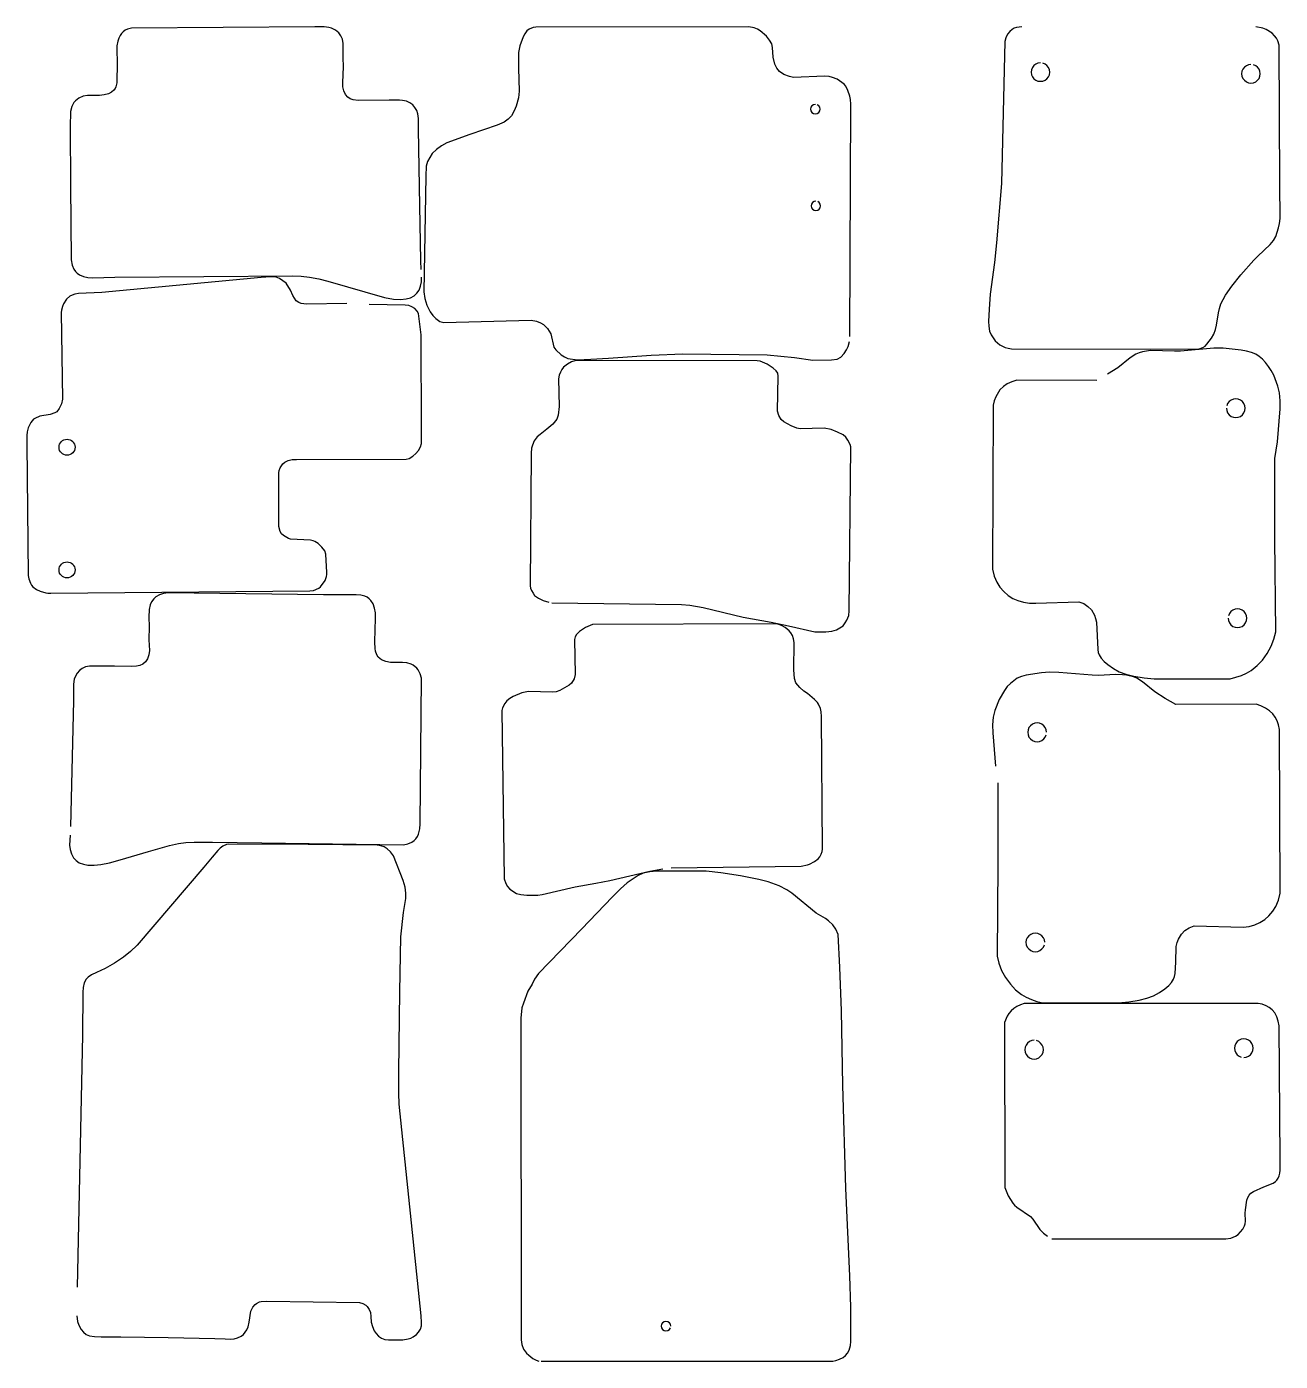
# Model space of a CAD drawing. Header units: metres. Extents: x 1981 to 10871, y 1 to 1999.
# Drawn here: x 8994 to 10871, y 1 to 1999 of the extents above; entities that cross this region are included whole.
import ezdxf

# ---------------------------------------------------------------- set-up
doc = ezdxf.new("R2010")
doc.units = ezdxf.units.M

msp = doc.modelspace()

# ---------------------------------------------------------------- linework, layer by layer
for points in [[(9584.5, 1635.4), (9584, 1648.4), (9582.2, 1730.7), (9580.3, 1845.7), (9580.5, 1861.6), (9579.4, 1868.7), (9577.7, 1873.6), (9575.1, 1878), (9571.7, 1881.9), (9567.6, 1885), (9562.6, 1887.3), (9556.5, 1888.6), (9552, 1888.9), (9536.5, 1888.8), (9490.2, 1888.6), (9482.8, 1889.6), (9478.1, 1891.2), (9474.6, 1893.4), (9471.1, 1897.5), (9468.7, 1902.8), (9467.3, 1909.2), (9467, 1915.7), (9468, 1938.8), (9467.8, 1952.9), (9467.7, 1973.7), (9466.4, 1980.5), (9464.2, 1985.5), (9460.9, 1989.8), (9456, 1993.8), (9450.3, 1996.7), (9446.1, 1997.9), (9439.2, 1998.8), (9425, 1999), (9150.8, 1996.9), (9144.7, 1995.3), (9141.3, 1993.7), (9138.3, 1991.5), (9135.6, 1988.9), (9133.5, 1985.7), (9131.5, 1981.6), (9130, 1977.2), (9128.8, 1970.4), (9128.6, 1964.2), (9129.2, 1945.5), (9128.7, 1914.8), (9127.2, 1909.1), (9125.9, 1906.4), (9124.2, 1903.9), (9120.8, 1901), (9116.3, 1898.7), (9109.6, 1896.8), (9102.5, 1895.9), (9090.8, 1896.1), (9084.7, 1896.1), (9078.1, 1894.8), (9071.9, 1892.2), (9066.6, 1888), (9064.4, 1885.3), (9061.1, 1879.3), (9059, 1872.2), (9058.6, 1849), (9059, 1761.4), (9060.3, 1649.9), (9061.8, 1641.9), (9064.3, 1635.8), (9066.5, 1632.6), (9069.3, 1629.8), (9072.5, 1627.5), (9078.6, 1624.8), (9085.1, 1623.4), (9092.5, 1623), (9125.6, 1623.8), (9392.4, 1626), (9404.9, 1625.6), (9417.3, 1624.2), (9431.1, 1621.6), (9444.7, 1618.1), (9529.5, 1593.4), (9542.9, 1591.2), (9553.4, 1590.6), (9562, 1591.4), (9568.5, 1593.3), (9573.8, 1596.1), (9578, 1599.9), (9581.2, 1604.7), (9583.5, 1610.6), (9584.8, 1616.8), (9585.1, 1623.8)], [(10226.6, 1535), (10228.1, 1883.1), (10227.5, 1889.8), (10226.4, 1895.1), (10223.6, 1903.5), (10220.5, 1909.9), (10217.8, 1913.2), (10207.5, 1920.2), (10200.5, 1923), (10195.4, 1924.3), (10188.4, 1924.9), (10142, 1922.8), (10136, 1924.2), (10127.6, 1927.5), (10121.3, 1931.9), (10117.3, 1936.7), (10114.3, 1943), (10111.5, 1953.6), (10110.5, 1968), (10109.5, 1973.1), (10106.3, 1978.9), (10101.4, 1984.6), (10092.2, 1993), (10088.2, 1995.3), (10083.1, 1997.4), (10075.1, 1999), (9756, 1998.5), (9752.1, 1997.8), (9746.1, 1995.1), (9742.8, 1992.6), (9739.7, 1988.4), (9737.3, 1984), (9732.3, 1970.2), (9730.4, 1960.4), (9730, 1936.8), (9731.1, 1902.3), (9730.2, 1892.5), (9726.6, 1880.2), (9723.7, 1873), (9719.7, 1865.5), (9714.7, 1860.8), (9708.8, 1856.2), (9698.2, 1851.8), (9657.5, 1837.8), (9623, 1824.9), (9615.1, 1820.8), (9607.4, 1815.1), (9601.1, 1809.1), (9594.1, 1797), (9591.8, 1790.1), (9591.6, 1775.4), (9588.4, 1602.2), (9589.8, 1592), (9593, 1582.2), (9597.8, 1572.2), (9602, 1566.5), (9606.3, 1561.9), (9612.4, 1557.6), (9618.3, 1556.2), (9748.9, 1559.8), (9756.9, 1558.1), (9763.2, 1555.8), (9767.4, 1553.1), (9773.7, 1547.4), (9778.4, 1539.3), (9783.1, 1519.4), (9786.1, 1515.4), (9794.3, 1507.7), (9798.9, 1504.7), (9804.2, 1502.4), (9818.6, 1500.4), (9838.7, 1501.1), (9865.2, 1502.8), (9929.1, 1507.1), (9976.5, 1509.3), (10102.6, 1507.6), (10143.6, 1503.6), (10171.2, 1500), (10199, 1500.3), (10207.4, 1501.5), (10213.1, 1504.1), (10218, 1509.9), (10221.5, 1515.2), (10224.1, 1520.1), (10225.9, 1527.7)], [(10483.8, 1999), (10475.9, 1998), (10472.4, 1996.7), (10469.3, 1994.9), (10465.8, 1991.9), (10462.5, 1987.6), (10459.9, 1982.5), (10458.4, 1976.6), (10453.6, 1764.3), (10446.3, 1675.4), (10443.2, 1645.9), (10436.8, 1598.7), (10435.3, 1576.3), (10434.3, 1557.8), (10434.5, 1550.7), (10435.5, 1543.3), (10438.1, 1537.5), (10443.9, 1528.8), (10451, 1522.7), (10459.2, 1518.9), (10463.7, 1517.7), (10468.6, 1516.9), (10743.6, 1516.1), (10749.7, 1516.9), (10755.3, 1518.9), (10758.4, 1520.7), (10761.2, 1523.5), (10768.3, 1532.7), (10771.6, 1538.5), (10774.1, 1545.6), (10775.6, 1552.2), (10778.4, 1570.5), (10780, 1577.1), (10782.2, 1584), (10789.1, 1596.9), (10798.3, 1610.4), (10812.1, 1627.4), (10831.5, 1649.5), (10837.4, 1655.3), (10855.7, 1672.9), (10860.7, 1679), (10864.3, 1685.1), (10868.6, 1697.8), (10870.1, 1704.6), (10871.1, 1711.7), (10870.6, 1763.3), (10869.6, 1971.1), (10867.6, 1977.9), (10865.6, 1981.7), (10862.5, 1985.5), (10858.7, 1989.1), (10849.8, 1994.9), (10845, 1996.7), (10834.3, 1998.7)], [(10512, 1944.9), (10508.2, 1944.4), (10504.9, 1942.9), (10502.1, 1940.8), (10499.8, 1937.8), (10498.3, 1934.5), (10497.8, 1930.9), (10498.3, 1927.1), (10499.8, 1923.8), (10502.1, 1921), (10504.9, 1918.7), (10508.2, 1917.2), (10515.5, 1917.2), (10518.9, 1918.7), (10521.6, 1921), (10523.9, 1923.8), (10525.5, 1927.1), (10526, 1930.9), (10525.5, 1934.5), (10523.9, 1937.8), (10521.6, 1940.8), (10518.9, 1942.9), (10515.5, 1944.4)], [(10827.2, 1942.6), (10823.7, 1942.1), (10820.3, 1940.6), (10817.3, 1938.5), (10815, 1935.5), (10813.7, 1932.2), (10813.2, 1928.6), (10813.7, 1924.8), (10815, 1921.5), (10817.3, 1918.7), (10820.3, 1916.4), (10823.7, 1914.9), (10827.2, 1914.4), (10830.8, 1914.9), (10834.3, 1916.4), (10837.1, 1918.7), (10839.4, 1921.5), (10840.7, 1924.8), (10841.2, 1928.6), (10840.7, 1932.2), (10839.4, 1935.5), (10837.1, 1938.5), (10834.3, 1940.6), (10830.8, 1942.1)], [(10174.8, 1882.7), (10172.1, 1882.2), (10169.7, 1880.6), (10168.2, 1878.3), (10167.6, 1875.6), (10168.2, 1872.8), (10169.7, 1870.5), (10172.1, 1869), (10174.8, 1868.4), (10177.5, 1869), (10179.8, 1870.5), (10181.4, 1872.8), (10181.9, 1875.6), (10181.4, 1878.3), (10179.8, 1880.6), (10177.5, 1882.2)], [(10175.6, 1737.9), (10172.8, 1737.3), (10170.5, 1735.8), (10169, 1733.5), (10168.4, 1730.7), (10169, 1728), (10170.5, 1725.7), (10172.8, 1724.1), (10175.6, 1723.6), (10178.3, 1724.1), (10180.6, 1725.7), (10182.2, 1728), (10182.7, 1730.7), (10182.2, 1733.5), (10180.6, 1735.8), (10178.3, 1737.3)], [(9473, 1584.8), (9412.7, 1583.4), (9404.7, 1584.8), (9401.3, 1586.2), (9397.4, 1588.8), (9394.5, 1592.7), (9392.1, 1596.8), (9388.7, 1604.6), (9382.1, 1615.2), (9372.4, 1622.2), (9367.1, 1624), (9358.6, 1624.7), (9344.6, 1623.6), (9106.1, 1601.3), (9071.1, 1599.8), (9065.9, 1598.8), (9061.5, 1597.3), (9058.4, 1595.4), (9053.3, 1590.9), (9048.8, 1584), (9047.2, 1580.1), (9045.8, 1574.8), (9045.4, 1571.2), (9047.3, 1441.5), (9045.5, 1434.3), (9042.4, 1427.4), (9038.7, 1422.6), (9035.7, 1420.8), (9028.6, 1418.5), (9013.1, 1416), (9005.9, 1412.5), (9003.8, 1411.2), (9000, 1406.5), (8995.9, 1398.7), (8994.1, 1392.5), (8993.6, 1387.2), (8993.7, 1374.4), (8996, 1177.6), (8996.6, 1172.6), (8999.1, 1166.1), (9000.8, 1163), (9003, 1160.2), (9008.2, 1156.4), (9013.7, 1153.7), (9022.2, 1151.3), (9025.2, 1150.9), (9029.7, 1150.9), (9417.9, 1154.2), (9423, 1155.1), (9431.2, 1158.5), (9433.6, 1160.3), (9440.4, 1169.9), (9442.6, 1176.1), (9442.9, 1178.8), (9442.9, 1181.8), (9441.8, 1209.3), (9440, 1214.1), (9435.8, 1220), (9430.3, 1225.4), (9425.3, 1228.2), (9422.5, 1229.2), (9418.6, 1230.2), (9388.7, 1231.7), (9385.6, 1232.9), (9378.3, 1237.2), (9375.4, 1239.9), (9373.3, 1243.4), (9371.1, 1250.6), (9371.1, 1331.1), (9371.7, 1334.6), (9373.2, 1338.7), (9377.4, 1344.8), (9380.2, 1347.3), (9385.4, 1349.7), (9391.2, 1350.9), (9397.6, 1351.2), (9561.9, 1351.8), (9566.4, 1352.8), (9571.8, 1355.9), (9576.5, 1359.9), (9580.4, 1364.7), (9583.3, 1370.1), (9584.8, 1375.2), (9585.1, 1378.2), (9585, 1393.8), (9584.3, 1537.9), (9580.2, 1569.6), (9578.3, 1573.3), (9574.8, 1577), (9570.5, 1579.7), (9565.7, 1581.5), (9560.6, 1582.2), (9506.5, 1582.9)], [(9780.1, 1136.7), (9974.5, 1134.1), (9987, 1133), (10006.7, 1129.4), (10066.5, 1115), (10108.4, 1107.6), (10134.6, 1102.1), (10174.2, 1093.3), (10190.7, 1093.3), (10199.6, 1094.2), (10206.3, 1095.9), (10216.3, 1102.1), (10219.6, 1106.4), (10222.1, 1110.6), (10224.8, 1117.6), (10225.3, 1124.4), (10228.1, 1370), (10227.1, 1373.7), (10223.6, 1380.1), (10220.5, 1384.5), (10216.3, 1387.9), (10208.1, 1392.2), (10198.3, 1395.9), (10188.2, 1397.9), (10152, 1397), (10146.9, 1397.8), (10138.5, 1401.3), (10127.5, 1407.6), (10123.8, 1410.8), (10119.9, 1417), (10118.3, 1423.5), (10119.3, 1476), (10118.4, 1480.1), (10116.1, 1483.6), (10111.7, 1487.8), (10102.8, 1493.9), (10092.2, 1498.3), (10087.6, 1498.8), (9820.2, 1499.5), (9814.5, 1498.8), (9809.5, 1497.1), (9803.5, 1493.9), (9797.8, 1489.2), (9795.2, 1485.9), (9792.9, 1482), (9791.2, 1477.2), (9790.2, 1471.6), (9790.9, 1430.6), (9789.6, 1417.5), (9787.7, 1411.2), (9781.8, 1404.2), (9772.5, 1396.5), (9762.4, 1388.4), (9758.3, 1384.8), (9753.7, 1379.1), (9751, 1372.6), (9749.8, 1367.8), (9749.2, 1360.7), (9747.8, 1161.9), (9748.3, 1158.5), (9749.8, 1154.8), (9751.9, 1150.9), (9754.2, 1147.7), (9759.9, 1143.4), (9767.2, 1139.8), (9775.6, 1137.5)], [(10596.3, 1469.5), (10476.4, 1470), (10469.1, 1467.4), (10462.2, 1464.1), (10456.4, 1460.1), (10451.3, 1455.2), (10444.9, 1445.1), (10442.7, 1439), (10441.1, 1432.4), (10440.1, 1187), (10442.7, 1176.6), (10446.7, 1167.2), (10451.3, 1159.8), (10457.1, 1153.2), (10463.5, 1147.6), (10470.6, 1143.1), (10478.2, 1139.8), (10486.6, 1137.5), (10495.7, 1136.2), (10505.1, 1136.2), (10569.4, 1138.2), (10576.8, 1135.4), (10583.1, 1131.1), (10588.2, 1125.8), (10592.8, 1117.9), (10594.5, 1113.1), (10595.6, 1107.3), (10597.6, 1066.6), (10598.4, 1062.3), (10599.9, 1058.5), (10602.9, 1053.4), (10607.2, 1048.6), (10612.8, 1044), (10621.2, 1038.2), (10629.8, 1033.3), (10639.8, 1029.8), (10651.7, 1026.7), (10667.2, 1024.2), (10682.4, 1022.9), (10796, 1022.9), (10804.6, 1025), (10813, 1027.8), (10820.6, 1031.3), (10827.7, 1035.4), (10836.6, 1042.5), (10844.5, 1050.9), (10851.6, 1060.8), (10857.4, 1071.7), (10861.5, 1081.9), (10864.3, 1093), (10863, 1231.7), (10863, 1352.4), (10866.8, 1377.5), (10870.9, 1427), (10871.1, 1439), (10870.1, 1450.7), (10867.6, 1460.8), (10861.2, 1477.1), (10857.4, 1484.2), (10853.4, 1490.5), (10849.1, 1496.1), (10844.5, 1501.2), (10839.4, 1505.3), (10834.3, 1508.6), (10828, 1511.4), (10820.6, 1513.4), (10812.7, 1514.9), (10785.6, 1517.7), (10771.8, 1517.7), (10721.8, 1513.1), (10712.9, 1513.1), (10676.6, 1514.2), (10664.9, 1512.4), (10659.8, 1510.9), (10655, 1508.8), (10646.4, 1503.5), (10627.8, 1488.5), (10612.3, 1478.6)], [(10790.4, 1427.8), (10790.9, 1424.2), (10792.2, 1420.7), (10794.4, 1417.9), (10797.5, 1415.6), (10800.8, 1414.3), (10804.3, 1413.8), (10807.9, 1414.3), (10811.5, 1415.6), (10814.3, 1417.9), (10816.5, 1420.7), (10817.8, 1424.2), (10818.3, 1427.8), (10817.8, 1431.4), (10816.5, 1434.9), (10814.3, 1437.7), (10811.5, 1440), (10807.9, 1441.3), (10804.3, 1441.8), (10800.8, 1441.3), (10797.5, 1440), (10794.4, 1437.7), (10792.2, 1434.9), (10790.9, 1431.4)], [(9058.6, 788.7), (9057.9, 773.6), (9058.7, 767), (9060.5, 760.9), (9063.7, 754.7), (9067.6, 750.5), (9072.3, 747.4), (9078.7, 745.1), (9085.2, 744), (9094.7, 743.9), (9104.5, 744.9), (9117.7, 747.4), (9133.5, 751.7), (9176.1, 764.1), (9207.3, 773.1), (9221.1, 776), (9231.9, 777.5), (9244.4, 778.3), (9272.1, 778.2), (9345.8, 777.3), (9557.9, 774.3), (9564.4, 775.7), (9570.5, 778.4), (9573.8, 780.6), (9576.6, 783.4), (9578.8, 786.6), (9580.5, 790.2), (9582.5, 798), (9583.1, 805.8), (9585.1, 1023.6), (9583.1, 1030.1), (9579.8, 1036.1), (9577.7, 1038.8), (9572.4, 1043.1), (9569.3, 1044.6), (9562.9, 1046.5), (9556.3, 1047.1), (9538.3, 1047.2), (9531.3, 1048.6), (9524.9, 1051.3), (9522.4, 1052.9), (9520.2, 1055), (9517.8, 1058.8), (9516.1, 1064), (9515.4, 1067.9), (9515.1, 1077.4), (9515.4, 1096.6), (9515.9, 1112.5), (9515.9, 1121.5), (9514.7, 1128.3), (9512.3, 1134.8), (9509.2, 1140), (9506.5, 1142.7), (9503.5, 1144.9), (9500.1, 1146.5), (9494, 1148.1), (9487.2, 1148.7), (9437.9, 1148.5), (9205.6, 1151.4), (9198.7, 1150.5), (9192.6, 1148.6), (9187.1, 1145.3), (9183.8, 1142.5), (9180.5, 1138.2), (9178.3, 1133.3), (9177, 1126.4), (9176.7, 1114.9), (9176.9, 1101), (9176.5, 1081.1), (9177.4, 1065.2), (9176.5, 1058.7), (9174.6, 1052.8), (9171.6, 1048.1), (9167.4, 1044.6), (9163.2, 1042.9), (9157.9, 1041.8), (9150.3, 1041.3), (9125.2, 1041.6), (9087.8, 1041.8), (9081.7, 1040.5), (9076.7, 1038.2), (9072.6, 1035.1), (9069.2, 1031.3), (9066.5, 1026.9), (9064.8, 1022), (9063.6, 1014.9), (9063.6, 1005.7), (9063.8, 989.6), (9059.2, 801.7)], [(10792.9, 1113.3), (10793.4, 1109.8), (10794.9, 1106.5), (10797, 1103.4), (10800, 1101.2), (10803.3, 1099.9), (10806.9, 1099.4), (10810.7, 1099.9), (10814, 1101.2), (10816.8, 1103.4), (10819.1, 1106.5), (10820.6, 1109.8), (10820.9, 1113.3), (10820.6, 1116.9), (10819.1, 1120.5), (10816.8, 1123.3), (10814, 1125.5), (10810.7, 1126.8), (10806.9, 1127.3), (10803.3, 1126.8), (10800, 1125.5), (10797, 1123.3), (10794.9, 1120.5), (10793.4, 1116.9)], [(9958.8, 739.7), (10153.3, 742.3), (10162.8, 744.4), (10166.1, 745.4), (10173.5, 749), (10179.1, 753.3), (10181.5, 756.4), (10183.6, 760.4), (10185, 764.1), (10185.5, 767.5), (10184.2, 966.3), (10183.5, 973.4), (10182.4, 978.2), (10179.6, 984.7), (10178, 987.1), (10173.6, 991.7), (10162.8, 1000.6), (10157.7, 1004.4), (10151.6, 1009.8), (10145.6, 1016.8), (10143.7, 1023.1), (10142.5, 1036.1), (10143.2, 1077.2), (10142.2, 1082.8), (10140.5, 1087.6), (10138.1, 1091.5), (10135.5, 1094.8), (10129.8, 1099.4), (10123.9, 1102.6), (10118.8, 1104.4), (10113.2, 1105), (9841.1, 1103.9), (9830.6, 1099.4), (9821.7, 1093.4), (9817.2, 1089.1), (9814.9, 1085.7), (9814, 1081.6), (9815, 1029.1), (9813.5, 1022.6), (9809.5, 1016.4), (9805.9, 1013.1), (9791.9, 1005.3), (9786.4, 1003.3), (9781.3, 1002.6), (9745.1, 1003.5), (9735, 1001.5), (9722.1, 996.4), (9717.1, 993.5), (9712.8, 990), (9709.8, 985.6), (9706.3, 979.2), (9705.2, 975.5), (9708.5, 723.2), (9711.2, 716.2), (9713.7, 712), (9717, 707.7), (9727, 701.5), (9733.7, 699.7), (9742.6, 698.8), (9759.2, 698.8), (9765.4, 700), (9815.2, 711.2), (9846.1, 717), (9866.8, 720.6), (9926.7, 734.9), (9946.3, 738.5)], [(10448.2, 867), (10448.2, 746.4), (10447, 607.7), (10449.8, 596.8), (10453.8, 586.3), (10459.7, 575.4), (10466.8, 565.5), (10474.7, 557.1), (10483.3, 550.3), (10490.4, 546), (10498.3, 542.7), (10506.7, 539.9), (10515.3, 537.8), (10628.8, 537.6), (10644.1, 539.1), (10659.6, 541.6), (10671.3, 544.4), (10681.4, 548.2), (10690, 553.1), (10698.4, 558.7), (10704, 563.5), (10708.3, 568.3), (10711.4, 573.1), (10712.9, 576.9), (10713.7, 581.5), (10714.7, 598.5), (10715.4, 622.2), (10716.7, 628), (10718.5, 632.8), (10723.1, 640.4), (10728.1, 646), (10734.5, 650.1), (10741.9, 653.1), (10815.5, 651.1), (10824.7, 652.1), (10833, 654.4), (10840.7, 657.7), (10847.8, 662.3), (10854.1, 667.9), (10860, 674.7), (10864.5, 681.9), (10868.6, 691.2), (10871.1, 701.7), (10870.1, 947), (10868.6, 953.6), (10866.3, 959.7), (10863.3, 965.3), (10860, 970.1), (10854.9, 974.7), (10849.1, 979), (10842.2, 982.3), (10834.8, 984.9), (10714.9, 984.1), (10698.9, 993.3), (10683.4, 1003.4), (10664.6, 1018.4), (10656.3, 1023.7), (10651.4, 1025.8), (10640.8, 1028.3), (10634.7, 1028.8), (10624.8, 1029.1), (10598.4, 1027.8), (10589.2, 1028.1), (10539.2, 1032.4), (10525.5, 1032.6), (10513.3, 1031.6), (10490.4, 1028.3), (10483.3, 1026.3), (10476.9, 1023.5), (10466.8, 1015.9), (10462.2, 1011), (10457.9, 1005.4), (10450, 991.7), (10443.4, 975.5), (10441.1, 965.3), (10440.1, 953.9), (10440.4, 941.7), (10444.4, 892.2)], [(10520.9, 942.7), (10520.4, 946.3), (10519.1, 949.6), (10516.8, 952.4), (10513.8, 954.6), (10510.5, 956.2), (10506.9, 956.7), (10503.4, 956.2), (10499.8, 954.6), (10497, 952.4), (10494.7, 949.6), (10493.5, 946.3), (10492.9, 942.7), (10493.5, 938.9), (10494.7, 935.6), (10497, 932.8), (10499.8, 930.5), (10503.4, 929), (10506.9, 928.5), (10510.5, 929), (10513.8, 930.5), (10516.8, 932.8), (10519.1, 935.6), (10520.4, 938.9)], [(9068.8, 69), (9069.9, 60.8), (9071.5, 55.3), (9075.1, 48.5), (9078.6, 44.5), (9082.8, 41.3), (9087.9, 39.2), (9095.2, 37.9), (9105.3, 37.7), (9134.6, 37.5), (9205.5, 36.4), (9275.5, 35.2), (9290.9, 34.7), (9299.1, 34.1), (9304.4, 34.6), (9309.5, 36), (9315, 38.8), (9318.2, 41.3), (9320.9, 44.4), (9323.3, 48.1), (9325.1, 52.4), (9326.8, 59.4), (9329.2, 76.1), (9332.2, 82), (9335.8, 86.1), (9337.8, 87.7), (9342.5, 89.8), (9345, 90.4), (9353.3, 90.8), (9491.8, 89.2), (9497, 87.6), (9501.7, 84.8), (9503.6, 83), (9506.7, 78.6), (9508.3, 74.2), (9508.9, 68), (9509.7, 59.4), (9511.4, 52.9), (9514.1, 46.7), (9516.8, 42.6), (9520.5, 38.8), (9525, 35.8), (9530.1, 33.8), (9535.4, 32.9), (9557, 33.1), (9565, 34.4), (9568.8, 35.7), (9572.5, 37.5), (9577.4, 41.1), (9580.6, 44.6), (9583.3, 49.3), (9584.7, 54.3), (9585.1, 59.1), (9584.3, 69.2), (9551.4, 386.1), (9550.9, 402.3), (9550.8, 434.8), (9552.4, 554.1), (9554, 636.4), (9558.1, 673.1), (9561.5, 694.1), (9561.6, 701.6), (9560.4, 710.7), (9557.5, 720.6), (9542.8, 757.8), (9538.6, 763.5), (9533.5, 768.3), (9529, 771.1), (9524, 772.9), (9518.4, 773.9), (9415.4, 774.5), (9296.2, 775.2), (9293.1, 774.5), (9287.4, 772.1), (9283.4, 769.2), (9279.8, 765.7), (9271.4, 755.7), (9259.1, 741), (9158.9, 623.8), (9149, 614.7), (9138.5, 606.2), (9125.2, 597.1), (9111.1, 589.1), (9098, 582.9), (9090.7, 579.5), (9085.7, 576.1), (9082.6, 572.9), (9079.9, 567.7), (9078.2, 560.5), (9077.6, 553.5), (9077.3, 489.2), (9069.1, 112.2)], [(9764.1, 1), (10201.2, 1.4), (10205.2, 2.3), (10211.1, 4.2), (10216.3, 6.9), (10219.8, 9.5), (10222.9, 13), (10225.5, 17.9), (10227.6, 24.5), (10228.1, 30.8), (10227.8, 82.2), (10226.3, 128.9), (10220.6, 259.6), (10215.7, 414.4), (10213.8, 525.7), (10211.6, 591.3), (10209.1, 640.1), (10205.6, 647.8), (10201.2, 654.5), (10194.5, 660.6), (10189.8, 663.8), (10175.9, 671.7), (10139.3, 701.8), (10131.9, 706.6), (10120.4, 713), (10104, 718.7), (10090.1, 722.5), (10062.5, 727.7), (10033, 732.2), (10011.3, 734.7), (9937, 734.7), (9927, 733.7), (9917.1, 731.6), (9909.4, 728.4), (9892.7, 717.3), (9882.8, 708.4), (9870.4, 695.9), (9825, 648.5), (9760.2, 581.6), (9754.3, 573.3), (9750.4, 565.5), (9744.1, 554.9), (9737.6, 537.3), (9735.3, 530.3), (9733.7, 514.6), (9734.2, 33.1), (9735.2, 26.2), (9737.9, 19.4), (9742.1, 13.3), (9745.5, 10), (9751.7, 5.1), (9756.4, 2.6), (9760.6, 1.4)], [(10518.3, 628.3), (10517.8, 631.8), (10516.3, 635.1), (10514, 638.2), (10511.2, 640.2), (10507.9, 641.7), (10504.4, 642.2), (10500.6, 641.7), (10497.3, 640.2), (10494.5, 638.2), (10492.2, 635.1), (10490.7, 631.8), (10490.1, 628.3), (10490.7, 624.4), (10492.2, 621.1), (10494.5, 618.4), (10497.3, 616.1), (10500.6, 614.5), (10504.4, 614), (10507.9, 614.5), (10511.2, 616.1), (10514, 618.4), (10516.3, 621.1), (10517.8, 624.4)], [(10529, 184.2), (10789.6, 184.2), (10797.2, 185.4), (10803.8, 188.2), (10807.9, 191), (10811.5, 194.6), (10814.8, 198.9), (10817.3, 203.7), (10818.3, 207), (10818.8, 210.6), (10818.6, 223), (10819.1, 227.9), (10821.1, 242.1), (10822.4, 246.2), (10824.4, 249.7), (10827, 252.5), (10830.8, 255), (10846.3, 262.2), (10860.5, 267.7), (10863.8, 270), (10866.1, 272.3), (10868.1, 275.4), (10869.6, 278.9), (10870.6, 282.7), (10871.1, 287), (10871.1, 303.3), (10869.4, 503.2), (10868.1, 510.3), (10865.8, 516.9), (10862.8, 522.5), (10858.7, 527.3), (10854.6, 530.6), (10849.8, 533.2), (10844, 535.5), (10837.9, 536.7), (10487.6, 536.5), (10482, 534.7), (10476.7, 532.2), (10471.9, 529.1), (10467.8, 525.6), (10464.7, 521.7), (10462.2, 517.7), (10458.1, 508), (10458.4, 261.4), (10463.5, 248.7), (10470.3, 237.5), (10473.1, 234.7), (10476.7, 231.9), (10497, 217.7), (10500.6, 213.6), (10511, 198.4), (10516.3, 192.8), (10522.4, 188.2)], [(10502.3, 481.6), (10498.8, 481.1), (10495.5, 479.6), (10492.4, 477.3), (10490.4, 474.5), (10488.9, 471.2), (10488.4, 467.4), (10488.9, 463.8), (10490.4, 460.5), (10492.4, 457.7), (10495.5, 455.5), (10498.8, 453.9), (10502.3, 453.4), (10506.2, 453.9), (10509.5, 455.5), (10512.2, 457.7), (10514.5, 460.5), (10516.1, 463.8), (10516.3, 467.4), (10516.1, 471.2), (10514.5, 474.5), (10512.2, 477.3), (10509.5, 479.6), (10506.2, 481.1)], [(10816.5, 456), (10820.1, 456.5), (10823.4, 457.7), (10826.4, 460), (10828.5, 462.8), (10830, 466.4), (10830.5, 469.9), (10830, 473.5), (10828.5, 476.8), (10826.4, 479.8), (10823.4, 481.9), (10820.1, 483.4), (10816.5, 483.9), (10812.7, 483.4), (10809.4, 481.9), (10806.6, 479.8), (10804.3, 476.8), (10803.1, 473.5), (10802.6, 469.9), (10803.1, 466.4), (10804.3, 462.8), (10806.6, 460), (10809.4, 457.7), (10812.7, 456.5)], [(9958.2, 53.6), (9957.6, 56.4), (9956.1, 58.7), (9953.8, 60.2), (9951, 60.8), (9948.3, 60.2), (9946, 58.7), (9944.4, 56.4), (9943.9, 53.6), (9944.4, 50.9), (9946, 48.6), (9948.3, 47), (9951, 46.5), (9953.8, 47), (9956.1, 48.6), (9957.6, 50.9)]]:
    msp.add_lwpolyline(points)
for centre in [(9054, 1369.4), (9054, 1185.8)]:
    msp.add_circle(centre, 12)

doc.saveas('drawing.dxf')
